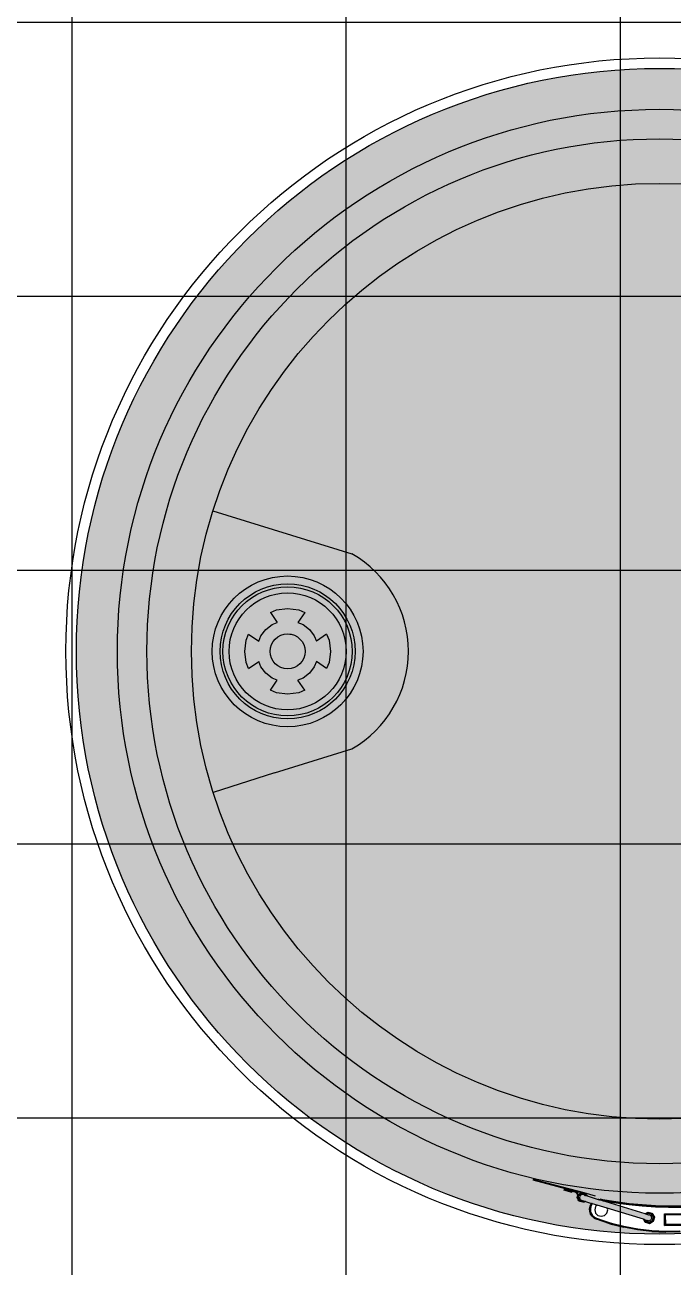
# Model space of a CAD drawing. Header units: millimetres. Extents: x -10849 to 51582, y -14593 to 28921.
# Drawn here: x 3056 to 3356, y 17764 to 18340 of the extents above; entities that cross this region are included whole.
import ezdxf

# ---------------------------------------------------------------- set-up
doc = ezdxf.new("R2010")
doc.units = ezdxf.units.MM
doc.layers.add('A-Door', color=150, linetype='Continuous')
doc.layers.add('Edges', color=7, linetype='Continuous')

# ---------------------------------------------------------------- blocks, each defined once
blk = doc.blocks.new('plasticwaterdrumplan')
at = {"layer": 'Edges'}
for p, q in [((19.145, 3.546), (22.004, 2.658)), ((20.327, 1.451), (20.452, 1.503)), ((20.327, 1.451), (20.468, 1.244)), ((20.452, 1.503), (20.68, 1.533)), ((20.68, 1.533), (20.909, 1.503)), ((21.034, 1.451), (20.892, 1.244)), ((20.909, 1.503), (21.034, 1.451)), ((20.13, 0.968), (20.231, 1.099)), ((20.231, 1.099), (20.363, 1.2)), ((20.363, 1.2), (20.468, 1.244)), ((20.892, 1.244), (20.998, 1.2)), ((20.998, 1.2), (21.129, 1.099)), ((21.129, 1.099), (21.23, 0.968)), ((19.798, 0.65), (19.828, 0.879)), ((19.828, 0.879), (19.879, 1.004)), ((19.879, 1.004), (20.087, 0.862)), ((20.087, 0.862), (20.13, 0.968)), ((20.68, 1.01), (20.773, 0.998)), ((21.23, 0.968), (21.274, 0.862)), ((21.481, 1.004), (21.274, 0.862)), ((21.481, 1.004), (21.533, 0.879)), ((21.533, 0.879), (21.563, 0.65)), ((19.828, 0.422), (19.798, 0.65)), ((21.563, 0.65), (21.533, 0.422)), ((19.879, 0.297), (19.828, 0.422)), ((19.879, 0.297), (20.087, 0.439)), ((20.13, 0.333), (20.087, 0.439)), ((20.231, 0.201), (20.13, 0.333)), ((21.23, 0.333), (21.129, 0.201)), ((21.274, 0.439), (21.23, 0.333)), ((21.481, 0.297), (21.274, 0.439)), ((21.533, 0.422), (21.481, 0.297)), ((20.363, 0.101), (20.231, 0.201)), ((20.327, -0.15), (20.468, 0.057)), ((20.468, 0.057), (20.363, 0.101)), ((20.998, 0.101), (20.892, 0.057)), ((21.034, -0.15), (20.892, 0.057)), ((21.129, 0.201), (20.998, 0.101)), ((20.452, -0.202), (20.327, -0.15)), ((20.68, -0.232), (20.452, -0.202)), ((20.909, -0.202), (20.68, -0.232)), ((21.034, -0.15), (20.909, -0.202)), ((20.411, -1.849), (22.004, -1.354)), ((20.411, -1.849), (19.15, -2.256)), ((25.724, -10.226), (26.594, -10.46)), ((25.728, -10.213), (26.776, -10.493)), ((26.359, -10.433), (26.532, -10.48)), ((26.364, -10.414), (26.537, -10.46)), ((26.537, -10.46), (26.532, -10.48)), ((26.537, -10.46), (26.59, -10.474)), ((26.599, -10.478), (26.59, -10.474)), ((26.594, -10.46), (26.602, -10.462)), ((26.607, -10.483), (26.599, -10.478)), ((26.616, -10.47), (26.602, -10.462)), ((26.602, -10.462), (26.745, -10.5)), ((26.607, -10.483), (26.614, -10.489)), ((26.623, -10.475), (26.616, -10.47)), ((26.629, -10.48), (26.623, -10.475)), ((26.635, -10.486), (26.629, -10.48)), ((26.621, -10.495), (26.614, -10.489)), ((26.628, -10.503), (26.621, -10.495)), ((26.633, -10.51), (26.628, -10.503)), ((26.638, -10.518), (26.633, -10.51)), ((26.64, -10.492), (26.635, -10.486)), ((26.642, -10.527), (26.638, -10.518)), ((26.645, -10.498), (26.64, -10.492)), ((26.641, -10.59), (26.644, -10.566)), ((26.646, -10.615), (26.641, -10.59)), ((26.645, -10.536), (26.642, -10.527)), ((26.644, -10.566), (26.654, -10.544)), ((26.649, -10.506), (26.645, -10.498)), ((26.646, -10.539), (26.645, -10.536)), ((26.65, -10.545), (26.646, -10.539)), ((26.658, -10.638), (26.646, -10.615)), ((26.653, -10.513), (26.649, -10.506)), ((26.65, -10.545), (26.649, -10.55)), ((26.658, -10.529), (26.65, -10.545)), ((26.656, -10.521), (26.653, -10.513)), ((26.654, -10.544), (26.67, -10.525)), ((26.658, -10.529), (26.656, -10.521)), ((26.676, -10.658), (26.658, -10.638)), ((26.662, -10.571), (26.66, -10.586)), ((26.66, -10.586), (26.663, -10.604)), ((26.668, -10.557), (26.662, -10.571)), ((26.663, -10.604), (26.673, -10.622)), ((26.679, -10.543), (26.668, -10.557)), ((26.67, -10.525), (26.692, -10.511)), ((26.673, -10.622), (26.688, -10.639)), ((26.699, -10.674), (26.676, -10.658)), ((26.696, -10.532), (26.679, -10.543)), ((26.696, -10.564), (26.688, -10.594)), ((26.688, -10.594), (26.696, -10.625)), ((26.688, -10.639), (26.708, -10.653)), ((26.692, -10.511), (26.717, -10.502)), ((26.718, -10.525), (26.696, -10.532)), ((26.718, -10.541), (26.696, -10.564)), ((26.696, -10.625), (26.718, -10.648)), ((26.725, -10.684), (26.699, -10.674)), ((26.708, -10.653), (26.731, -10.662)), ((26.717, -10.502), (26.745, -10.5)), ((26.742, -10.523), (26.718, -10.525)), ((26.749, -10.533), (26.718, -10.541)), ((26.718, -10.648), (26.772, -10.664)), ((26.753, -10.689), (26.725, -10.684)), ((26.731, -10.662), (26.756, -10.665)), ((26.767, -10.527), (26.742, -10.523)), ((26.745, -10.5), (26.773, -10.504)), ((26.745, -10.5), (26.772, -10.507)), ((26.78, -10.541), (26.749, -10.533)), ((26.781, -10.686), (26.753, -10.689)), ((26.756, -10.665), (26.772, -10.664)), ((26.791, -10.536), (26.767, -10.527)), ((26.8, -10.515), (26.772, -10.507)), ((26.772, -10.664), (26.81, -10.676)), ((26.773, -10.504), (26.8, -10.515)), ((26.776, -10.493), (27.012, -10.557)), ((26.776, -10.493), (26.8, -10.515)), ((26.78, -10.541), (26.805, -10.549)), ((26.806, -10.678), (26.781, -10.686)), ((26.811, -10.55), (26.791, -10.536)), ((26.8, -10.515), (26.823, -10.531)), ((26.811, -10.55), (26.805, -10.549)), ((26.81, -10.676), (26.806, -10.678)), ((26.81, -10.676), (26.933, -10.714)), ((26.812, -10.551), (26.811, -10.55)), ((26.812, -10.551), (26.846, -10.561)), ((26.823, -10.531), (26.841, -10.551)), ((26.841, -10.551), (26.846, -10.561)), ((26.846, -10.561), (27.073, -10.631)), ((26.926, -10.723), (26.902, -10.773)), ((26.904, -10.774), (26.928, -10.725)), ((26.907, -10.775), (26.931, -10.726)), ((26.911, -10.776), (26.934, -10.729)), ((26.916, -10.778), (26.938, -10.731)), ((26.943, -10.734), (26.921, -10.779)), ((26.933, -10.714), (26.926, -10.723)), ((26.928, -10.725), (26.926, -10.723)), ((26.928, -10.725), (26.936, -10.715)), ((26.931, -10.726), (26.928, -10.725)), ((26.931, -10.726), (26.94, -10.716)), ((26.934, -10.729), (26.931, -10.726)), ((26.936, -10.715), (26.933, -10.714)), ((26.934, -10.729), (26.944, -10.717)), ((26.94, -10.716), (26.936, -10.715)), ((26.938, -10.731), (26.949, -10.719)), ((26.944, -10.717), (26.94, -10.716)), ((26.955, -10.72), (26.943, -10.734)), ((26.949, -10.719), (26.944, -10.717)), ((26.955, -10.72), (26.949, -10.719)), ((27.048, -10.749), (26.955, -10.72)), ((27.073, -10.631), (27.115, -10.627)), ((27.078, -10.633), (27.073, -10.631)), ((27.078, -10.633), (27.114, -10.63)), ((27.087, -10.635), (27.078, -10.633)), ((27.087, -10.635), (27.114, -10.633)), ((27.098, -10.639), (27.087, -10.635)), ((27.098, -10.639), (27.114, -10.638)), ((27.11, -10.643), (27.098, -10.639)), ((27.11, -10.643), (27.114, -10.642)), ((27.114, -10.63), (27.115, -10.627)), ((27.114, -10.633), (27.114, -10.63)), ((27.114, -10.63), (27.168, -10.64)), ((27.114, -10.633), (27.168, -10.643)), ((27.114, -10.638), (27.114, -10.633)), ((27.114, -10.638), (27.167, -10.648)), ((27.114, -10.642), (27.166, -10.652)), ((27.148, -10.654), (27.114, -10.642)), ((27.169, -10.638), (27.115, -10.627)), ((27.165, -10.658), (27.148, -10.654)), ((28.039, -10.928), (27.148, -10.654)), ((27.165, -10.658), (27.434, -10.702)), ((27.435, -10.697), (27.166, -10.652)), ((27.436, -10.692), (27.167, -10.648)), ((27.437, -10.684), (27.168, -10.64)), ((27.436, -10.688), (27.168, -10.643)), ((27.437, -10.682), (27.169, -10.638)), ((27.434, -10.702), (27.704, -10.737)), ((27.705, -10.732), (27.435, -10.697)), ((27.706, -10.723), (27.436, -10.688)), ((27.705, -10.727), (27.436, -10.692)), ((27.437, -10.682), (27.706, -10.717)), ((27.706, -10.72), (27.437, -10.684)), ((27.704, -10.737), (27.975, -10.764)), ((27.976, -10.754), (27.705, -10.727)), ((27.976, -10.759), (27.705, -10.732)), ((27.706, -10.717), (27.977, -10.744)), ((27.977, -10.746), (27.706, -10.72)), ((27.976, -10.75), (27.706, -10.723)), ((26.902, -10.773), (26.891, -10.827)), ((26.891, -10.827), (26.896, -10.882)), ((26.894, -10.827), (26.891, -10.827)), ((26.894, -10.827), (26.904, -10.774)), ((26.898, -10.882), (26.894, -10.827)), ((26.897, -10.828), (26.894, -10.827)), ((26.896, -10.882), (26.914, -10.935)), ((26.898, -10.882), (26.896, -10.882)), ((26.897, -10.828), (26.907, -10.775)), ((26.901, -10.881), (26.897, -10.828)), ((26.902, -10.828), (26.897, -10.828)), ((26.901, -10.881), (26.898, -10.882)), ((26.916, -10.933), (26.898, -10.882)), ((26.906, -10.88), (26.901, -10.881)), ((26.919, -10.932), (26.901, -10.881)), ((26.902, -10.773), (26.904, -10.774)), ((26.902, -10.828), (26.911, -10.776)), ((26.906, -10.88), (26.902, -10.828)), ((26.904, -10.774), (26.907, -10.775)), ((26.906, -10.828), (26.916, -10.778)), ((26.91, -10.879), (26.906, -10.828)), ((26.923, -10.93), (26.906, -10.88)), ((26.907, -10.775), (26.911, -10.776)), ((26.927, -10.928), (26.91, -10.879)), ((26.921, -10.779), (26.912, -10.828)), ((26.912, -10.828), (26.916, -10.878)), ((26.916, -10.933), (26.914, -10.935)), ((26.914, -10.935), (26.945, -10.98)), ((26.916, -10.878), (26.932, -10.925)), ((26.919, -10.932), (26.916, -10.933)), ((26.947, -10.979), (26.916, -10.933)), ((26.923, -10.93), (26.919, -10.932)), ((26.95, -10.976), (26.919, -10.932)), ((26.953, -10.974), (26.923, -10.93)), ((26.956, -10.97), (26.927, -10.928)), ((26.932, -10.925), (26.96, -10.967)), ((26.945, -10.98), (26.947, -10.979)), ((26.945, -10.98), (26.987, -11.016)), ((26.947, -10.979), (26.95, -10.976)), ((26.989, -11.014), (26.947, -10.979)), ((26.95, -10.976), (26.953, -10.974)), ((26.99, -11.011), (26.95, -10.976)), ((26.993, -11.008), (26.953, -10.974)), ((26.995, -11.004), (26.956, -10.97)), ((26.96, -10.967), (26.998, -10.999)), ((27.018, -10.779), (27, -10.846)), ((27, -10.846), (27.018, -10.913)), ((27.048, -10.749), (27.018, -10.779)), ((27.018, -10.913), (27.067, -10.962)), ((27.259, -10.814), (27.048, -10.749)), ((27.067, -10.962), (27.134, -10.98)), ((27.134, -10.98), (27.201, -10.962)), ((27.201, -10.962), (27.25, -10.913)), ((27.25, -10.913), (27.268, -10.846)), ((27.268, -10.846), (27.259, -10.814)), ((28.001, -11.042), (27.259, -10.814)), ((27.975, -10.764), (28.247, -10.782)), ((28.248, -10.767), (27.976, -10.75)), ((28.248, -10.772), (27.976, -10.754)), ((28.247, -10.776), (27.976, -10.759)), ((28.248, -10.762), (27.977, -10.744)), ((28.248, -10.764), (27.977, -10.746)), ((28.039, -10.928), (28.095, -10.896)), ((28.045, -10.93), (28.039, -10.928)), ((28.096, -10.901), (28.045, -10.93)), ((28.052, -10.932), (28.045, -10.93)), ((28.096, -10.907), (28.052, -10.932)), ((28.057, -10.934), (28.052, -10.932)), ((28.097, -10.911), (28.057, -10.934)), ((28.061, -10.935), (28.057, -10.934)), ((28.097, -10.914), (28.061, -10.935)), ((28.065, -10.936), (28.061, -10.935)), ((28.065, -10.936), (28.098, -10.917)), ((28.065, -10.936), (28.106, -10.949)), ((28.095, -10.896), (28.182, -10.919)), ((28.179, -10.924), (28.096, -10.901)), ((28.096, -10.907), (28.096, -10.901)), ((28.176, -10.928), (28.096, -10.907)), ((28.097, -10.911), (28.096, -10.907)), ((28.173, -10.931), (28.097, -10.911)), ((28.097, -10.914), (28.097, -10.911)), ((28.171, -10.934), (28.097, -10.914)), ((28.098, -10.917), (28.097, -10.914)), ((28.098, -10.917), (28.169, -10.936)), ((28.106, -10.949), (28.107, -10.949)), ((28.107, -10.949), (28.11, -10.95)), ((28.11, -10.95), (28.112, -10.951)), ((28.112, -10.951), (28.115, -10.952)), ((28.145, -10.962), (28.115, -10.952)), ((28.166, -10.986), (28.145, -10.962)), ((28.172, -11.018), (28.166, -10.986)), ((28.171, -10.934), (28.169, -10.936)), ((28.169, -10.936), (28.206, -11)), ((28.173, -10.931), (28.171, -10.934)), ((28.209, -11), (28.171, -10.934)), ((28.176, -10.928), (28.173, -10.931)), ((28.212, -11), (28.173, -10.931)), ((28.179, -10.924), (28.176, -10.928)), ((28.217, -10.999), (28.176, -10.928)), ((28.222, -10.998), (28.179, -10.924)), ((28.182, -10.919), (28.228, -10.998)), ((28.519, -10.785), (28.247, -10.776)), ((28.247, -10.782), (28.519, -10.791)), ((28.248, -10.762), (28.52, -10.77)), ((28.52, -10.773), (28.248, -10.764)), ((28.52, -10.776), (28.248, -10.767)), ((28.519, -10.781), (28.248, -10.772)), ((28.433, -10.932), (29.046, -10.923)), ((28.436, -11.169), (28.433, -10.932)), ((28.433, -10.932), (28.438, -10.937)), ((29.041, -10.928), (28.438, -10.937)), ((28.438, -10.937), (28.441, -11.163)), ((28.438, -10.937), (28.443, -10.941)), ((29.036, -10.933), (28.443, -10.941)), ((28.443, -10.941), (28.446, -11.158)), ((28.443, -10.941), (28.447, -10.946)), ((29.032, -10.937), (28.447, -10.946)), ((28.447, -10.946), (28.45, -10.949)), ((28.447, -10.946), (28.45, -11.154)), ((29.029, -10.941), (28.45, -10.949)), ((28.45, -10.949), (28.453, -11.151)), ((28.45, -10.949), (28.453, -10.951)), ((28.453, -10.951), (29.026, -10.943)), ((28.456, -11.148), (28.453, -10.951)), ((28.792, -10.781), (28.519, -10.781)), ((28.792, -10.785), (28.519, -10.785)), ((28.519, -10.791), (28.792, -10.791)), ((28.52, -10.77), (28.791, -10.77)), ((28.791, -10.773), (28.52, -10.773)), ((28.792, -10.776), (28.52, -10.776)), ((26.989, -11.014), (26.987, -11.016)), ((26.987, -11.016), (27.037, -11.04)), ((26.99, -11.011), (26.989, -11.014)), ((27.038, -11.038), (26.989, -11.014)), ((26.993, -11.008), (26.99, -11.011)), ((27.039, -11.035), (26.99, -11.011)), ((27.041, -11.031), (26.993, -11.008)), ((27.043, -11.026), (26.995, -11.004)), ((26.998, -10.999), (27.045, -11.022)), ((27.038, -11.038), (27.037, -11.04)), ((27.314, -11.133), (27.037, -11.04)), ((27.314, -11.13), (27.038, -11.038)), ((27.315, -11.127), (27.039, -11.035)), ((27.316, -11.123), (27.041, -11.031)), ((27.318, -11.119), (27.043, -11.026)), ((27.045, -11.022), (27.319, -11.114)), ((27.597, -11.204), (27.314, -11.13)), ((27.314, -11.133), (27.596, -11.206)), ((27.597, -11.2), (27.315, -11.127)), ((27.598, -11.196), (27.316, -11.123)), ((27.599, -11.192), (27.318, -11.119)), ((27.319, -11.114), (27.6, -11.187)), ((27.883, -11.259), (27.596, -11.206)), ((27.884, -11.254), (27.597, -11.2)), ((27.883, -11.257), (27.597, -11.204)), ((27.884, -11.25), (27.598, -11.196)), ((27.885, -11.245), (27.599, -11.192)), ((27.6, -11.187), (27.886, -11.24)), ((28.173, -11.283), (27.884, -11.25)), ((28.174, -11.279), (27.885, -11.245)), ((27.886, -11.24), (28.174, -11.273)), ((28.038, -11.107), (28.001, -11.042)), ((28.008, -11.044), (28.001, -11.042)), ((28.008, -11.044), (28.042, -11.103)), ((28.015, -11.047), (28.008, -11.044)), ((28.015, -11.047), (28.045, -11.098)), ((28.021, -11.048), (28.015, -11.047)), ((28.021, -11.048), (28.048, -11.095)), ((28.025, -11.05), (28.021, -11.048)), ((28.025, -11.05), (28.05, -11.092)), ((28.028, -11.051), (28.025, -11.05)), ((28.028, -11.051), (28.052, -11.09)), ((28.029, -11.051), (28.028, -11.051)), ((28.052, -11.09), (28.029, -11.051)), ((28.029, -11.051), (28.068, -11.063)), ((28.126, -11.13), (28.038, -11.107)), ((28.045, -11.098), (28.042, -11.103)), ((28.042, -11.103), (28.125, -11.125)), ((28.048, -11.095), (28.045, -11.098)), ((28.045, -11.098), (28.124, -11.12)), ((28.05, -11.092), (28.048, -11.095)), ((28.048, -11.095), (28.124, -11.115)), ((28.052, -11.09), (28.05, -11.092)), ((28.05, -11.092), (28.123, -11.112)), ((28.123, -11.109), (28.052, -11.09)), ((28.078, -11.066), (28.068, -11.063)), ((28.078, -11.066), (28.086, -11.068)), ((28.086, -11.068), (28.088, -11.069)), ((28.088, -11.069), (28.093, -11.071)), ((28.093, -11.071), (28.096, -11.071)), ((28.096, -11.071), (28.099, -11.072)), ((28.099, -11.072), (28.101, -11.073)), ((28.106, -11.074), (28.101, -11.073)), ((28.106, -11.074), (28.137, -11.069)), ((28.187, -11.072), (28.123, -11.109)), ((28.123, -11.112), (28.189, -11.074)), ((28.123, -11.112), (28.123, -11.109)), ((28.124, -11.115), (28.123, -11.112)), ((28.124, -11.115), (28.192, -11.076)), ((28.124, -11.12), (28.196, -11.079)), ((28.124, -11.12), (28.124, -11.115)), ((28.125, -11.125), (28.124, -11.12)), ((28.125, -11.125), (28.2, -11.082)), ((28.204, -11.085), (28.126, -11.13)), ((28.137, -11.069), (28.161, -11.048)), ((28.161, -11.048), (28.172, -11.018)), ((28.206, -11), (28.187, -11.072)), ((28.189, -11.074), (28.187, -11.072)), ((28.189, -11.074), (28.209, -11)), ((28.192, -11.076), (28.189, -11.074)), ((28.192, -11.076), (28.212, -11)), ((28.196, -11.079), (28.192, -11.076)), ((28.196, -11.079), (28.217, -10.999)), ((28.2, -11.082), (28.196, -11.079)), ((28.2, -11.082), (28.222, -10.998)), ((28.228, -10.998), (28.204, -11.085)), ((28.206, -11), (28.209, -11)), ((28.209, -11), (28.212, -11)), ((28.212, -11), (28.217, -10.999)), ((28.217, -10.999), (28.222, -10.998)), ((28.436, -11.169), (29.049, -11.16)), ((28.441, -11.163), (28.436, -11.169)), ((29.044, -11.155), (28.441, -11.163)), ((28.446, -11.158), (28.441, -11.163)), ((29.039, -11.15), (28.446, -11.158)), ((28.45, -11.154), (28.446, -11.158)), ((29.035, -11.146), (28.45, -11.154)), ((28.453, -11.151), (28.45, -11.154)), ((29.031, -11.143), (28.453, -11.151)), ((28.456, -11.148), (28.453, -11.151)), ((29.029, -11.14), (28.456, -11.148)), ((28.173, -11.291), (27.883, -11.257)), ((28.172, -11.294), (27.883, -11.259)), ((28.173, -11.288), (27.884, -11.254)), ((28.172, -11.294), (28.464, -11.307)), ((28.464, -11.297), (28.173, -11.283)), ((28.464, -11.301), (28.173, -11.288)), ((28.464, -11.304), (28.173, -11.291)), ((28.174, -11.273), (28.464, -11.287)), ((28.464, -11.292), (28.174, -11.279)), ((28.464, -11.287), (28.754, -11.28)), ((28.754, -11.286), (28.464, -11.292)), ((28.755, -11.29), (28.464, -11.297)), ((28.755, -11.295), (28.464, -11.301)), ((28.755, -11.298), (28.464, -11.304)), ((28.755, -11.3), (28.464, -11.307))]:
    blk.add_line(p, q, dxfattribs=at)
for centre, radius in [((28.334, 0.652), 12.215), ((28.334, 0.652), 11.999), ((28.334, 0.652), 11.157), ((28.334, 0.652), 10.549), ((28.334, 0.652), 9.633), ((20.68, 0.65), 1.552), ((20.68, 0.65), 1.39), ((20.68, 0.65), 1.329), ((20.68, 0.65), 1.204), ((20.68, 0.65), 0.36)]:
    blk.add_circle(centre, radius, dxfattribs=at)
blk.add_arc((20.855, 0.652), 2.312, 299.8169, 60.1831, dxfattribs=at)

msp = doc.modelspace()

# ---------------------------------------------------------------- hatches: boundary and pattern name
at = {"true_color": 0x939598}
h = msp.add_hatch(dxfattribs=at)
h.set_pattern_fill('ANSI37', color=252, scale=40, angle=-45)
h.set_pattern_definition([(0, (-13432.23, 14785.16), (3e-14, 127), []), (90, (-13432.23, 14785.16), (-127, 4e-14), [])])
h.paths.add_polyline_path([(3656.64, 17584.3), (3656.64, 18584.3), (2456.64, 18584.3), (2456.64, 17584.3)])
h = msp.add_hatch(color=5)
h.dxf.hatch_style = 1
h.paths.add_polyline_path([(3620.16, 18049.57, 1), (3079.8, 18049.57, 1)])
h.paths.add_polyline_path([(3098.76, 18049.57, -1), (3601.21, 18049.57, -1)], flags=16)
h.paths.add_polyline_path([(3112.45, 18049.57, -1), (3587.52, 18049.57, -1)], flags=0)
h.paths.add_polyline_path([(3133.08, 18049.57, -1), (3566.89, 18049.57, -1)], flags=0)
h.paths.add_polyline_path([(3487.36, 18049.54, -1), (3557.26, 18049.54, -1)], flags=0)
h.paths.add_polyline_path([(3491, 18049.54, -1), (3553.62, 18049.54, -1)], flags=0)
h.paths.add_polyline_path([(3492.39, 18049.54, -1), (3552.23, 18049.54, -1)], flags=0)
h.paths.add_polyline_path([(3495.19, 18049.54, -1), (3549.43, 18049.54, -1)], flags=0)
h.paths.add_polyline_path([(3540.34, 18041.57), (3535.68, 18044.76), (3534.69, 18042.39), (3532.42, 18039.43), (3529.46, 18037.15), (3527.08, 18036.17), (3530.27, 18031.51), (3527.46, 18030.34), (3522.31, 18029.66), (3517.17, 18030.34), (3514.35, 18031.51), (3517.54, 18036.17), (3515.16, 18037.15), (3512.2, 18039.43), (3509.93, 18042.39), (3508.95, 18044.76), (3504.28, 18041.57), (3503.12, 18044.39), (3502.44, 18049.54), (3503.12, 18054.68), (3504.28, 18057.5), (3508.95, 18054.31), (3509.93, 18056.68), (3512.2, 18059.65), (3515.16, 18061.92), (3517.54, 18062.9), (3514.35, 18067.57), (3517.17, 18068.73), (3522.31, 18069.41), (3527.46, 18068.73), (3530.27, 18067.57), (3527.08, 18062.9), (3529.46, 18061.92), (3532.42, 18059.65), (3534.69, 18056.68), (3535.68, 18054.31), (3540.34, 18057.5), (3541.51, 18054.68), (3542.19, 18049.54), (3541.51, 18044.39)], flags=0)
h.paths.add_polyline_path([(3514.22, 18049.54, -1), (3530.41, 18049.54, -1)], flags=0)
h.paths.add_polyline_path([(3305.53, 17799.97), (3309.42, 17798.92), (3309.54, 17799.36), (3305.64, 17800.4)], flags=16)
h.paths.add_polyline_path([(3316.49, 17797.08), (3316.61, 17797.04), (3316.36, 17797.32)], flags=16)
h.paths.add_polyline_path([(3425.81, 17804.12), (3425.72, 17804.14), (3424.59, 17803.48), (3423.05, 17802.61), (3421.49, 17801.75), (3419.92, 17800.92), (3418.31, 17800.09), (3417.1, 17799.49), (3416.28, 17799.09), (3405.78, 17794.27), (3394.94, 17789.81), (3383.84, 17785.72), (3372.51, 17782.03), (3372.49, 17782.09), (3366.02, 17781.04), (3359.48, 17780.45), (3352.91, 17780.29), (3346.35, 17780.6), (3339.83, 17781.37), (3333.37, 17782.56), (3327.02, 17784.21), (3320.79, 17786.3), (3319.67, 17786.84), (3318.72, 17787.65), (3318.02, 17788.68), (3317.61, 17789.85), (3317.51, 17791.09), (3317.74, 17792.32), (3318.39, 17793.67), (3315.71, 17794.49), (3314.72, 17794.17), (3313.44, 17794.36), (3312.39, 17795.09), (3311.85, 17796.14), (3311.97, 17797.25), (3311.98, 17797.26), (3312.04, 17797.4), (3311.99, 17797.55), (3311.98, 17797.58), (3311.96, 17797.65), (3311.89, 17797.85), (3311.8, 17798.05), (3311.7, 17798.23), (3311.57, 17798.41), (3311.43, 17798.57), (3311.27, 17798.71), (3311.1, 17798.84), (3310.92, 17798.95), (3310.72, 17799.04), (3309.54, 17799.36), (3291.23, 17804.62), (3310.81, 17799.37), (3314.92, 17798.61), (3315.44, 17798.13), (3314.83, 17798.3), (3314.22, 17798.46), (3313.59, 17798.41), (3313.02, 17798.22), (3312.53, 17797.9), (3312.16, 17797.47), (3311.94, 17796.97), (3311.88, 17796.43), (3311.99, 17795.88), (3312.25, 17795.36), (3312.65, 17794.9), (3313.17, 17794.55), (3313.77, 17794.31), (3314.4, 17794.22), (3315.02, 17794.27), (3315.6, 17794.46), (3315.67, 17794.51), (3314.82, 17794.77), (3314.17, 17794.72), (3313.11, 17795.13), (3312.42, 17795.91), (3312.23, 17796.9), (3312.89, 17797.66), (3313.87, 17797.98), (3315, 17797.81), (3315.72, 17797.32), (3315, 17797.54), (3314.31, 17797.73), (3313.61, 17797.54), (3313.11, 17797.03), (3312.92, 17796.34), (3313.11, 17795.64), (3313.61, 17795.14), (3314.82, 17794.77), (3315.67, 17794.51), (3318.46, 17793.65), (3318.52, 17793.63), (3318.6, 17793.6), (3318.7, 17793.57), (3318.81, 17793.54), (3318.93, 17793.5), (3321.05, 17792.85), (3325.79, 17791.39), (3342.49, 17786.26), (3342.94, 17786.12), (3344.01, 17785.79), (3344.23, 17785.72), (3344.67, 17785.59), (3344.87, 17785.53), (3345.56, 17785.66), (3346.11, 17786.13), (3346.34, 17786.81), (3346.21, 17787.51), (3345.74, 17788.06), (3345.09, 17788.29), (3343.94, 17788.64), (3343.86, 17788.66), (3343.76, 17788.69), (3343.64, 17788.73), (3323.28, 17794.99), (3322.52, 17795.26), (3322.44, 17795.25), (3321.91, 17795.41), (3321.72, 17795.47), (3321.6, 17795.51), (3322.54, 17795.6), (3323.76, 17795.37), (3329.8, 17794.37), (3335.86, 17793.57), (3341.95, 17792.97), (3348.06, 17792.57), (3354.17, 17792.37), (3360.29, 17792.37), (3366.41, 17792.57), (3372.52, 17792.96), (3383.1, 17795.6), (3393.86, 17798.47), (3404.56, 17801.54), (3415.2, 17804.78), (3416.33, 17805.13), (3417.84, 17805.58), (3419.37, 17806.01), (3420.9, 17806.41), (3422.44, 17806.79), (3423.59, 17807.06), (3424.46, 17806.83), (3425.5, 17806.2), (3425.63, 17805.88), (3425.96, 17805.43)], flags=16)
h.paths.add_polyline_path([(3425.84, 17804.57), (3425.86, 17804.58), (3425.85, 17804.62)], flags=16)
h.paths.add_polyline_path([(3360.3, 17792.04), (3366.42, 17792.24), (3371.91, 17792.59), (3372.33, 17792.7), (3366.42, 17792.35), (3360.3, 17792.15)], flags=0)
h.paths.add_polyline_path([(3372.31, 17792.83), (3366.41, 17792.44), (3366.43, 17792.12), (3372.37, 17792.51), (3372.35, 17792.59), (3372.35, 17792.62)], flags=0)
h.paths.add_polyline_path([(3360.3, 17791.92), (3354.17, 17791.92), (3348.04, 17792.12), (3341.92, 17792.52), (3335.81, 17793.12), (3329.73, 17793.92), (3323.68, 17794.92), (3323.28, 17794.99), (3322.26, 17795.35), (3322.16, 17795.34), (3322.28, 17795.3), (3323.7, 17795.03), (3329.75, 17794.04), (3335.82, 17793.24), (3341.93, 17792.64), (3348.04, 17792.24), (3354.17, 17792.04), (3360.3, 17792.04)], flags=16)
h.paths.add_polyline_path([(3426.01, 17805.02), (3425.67, 17804.96), (3425.59, 17804.16), (3425.62, 17804.16), (3425.69, 17804.14), (3424.96, 17803.7), (3423.82, 17803.04), (3422.28, 17802.18), (3420.71, 17801.33), (3419.12, 17800.5), (3417.91, 17799.89), (3417.86, 17799.94), (3417.05, 17799.54), (3416.23, 17799.14), (3405.73, 17794.32), (3394.91, 17789.86), (3383.81, 17785.78), (3372.34, 17782.04), (3372.34, 17782.13), (3366.01, 17781.1), (3359.48, 17780.5), (3352.92, 17780.35), (3346.36, 17780.66), (3339.84, 17781.41), (3333.39, 17782.62), (3327.03, 17784.27), (3320.81, 17786.35), (3319.7, 17786.89), (3318.77, 17787.69), (3318.07, 17788.7), (3317.67, 17789.86), (3317.57, 17791.09), (3317.8, 17792.3), (3318.33, 17793.41), (3318.28, 17793.44), (3318.46, 17793.65), (3318.93, 17793.5), (3318.66, 17793.19), (3318.18, 17792.17), (3317.97, 17791.07), (3318.05, 17789.95), (3318.43, 17788.88), (3319.06, 17787.95), (3319.92, 17787.22), (3320.96, 17786.72), (3327.15, 17784.65), (3333.47, 17783.01), (3339.9, 17781.8), (3346.39, 17781.05), (3352.92, 17780.74), (3359.45, 17780.89), (3365.96, 17781.49), (3372.35, 17782.53), (3372.81, 17782.6), (3383.62, 17786.12), (3394.67, 17790.19), (3405.45, 17794.63), (3415.92, 17799.43), (3417.52, 17800.22), (3419.11, 17801.03), (3419.89, 17801.44), (3421.45, 17802.27), (3422.22, 17802.69), (3423.75, 17803.55), (3424.99, 17804.27), (3425.06, 17804.49), (3425.1, 17804.85), (3425.05, 17805.19), (3424.92, 17805.52), (3424.71, 17805.81), (3424.41, 17806.07), (3424.05, 17806.29), (3423.62, 17806.47), (3423.34, 17806.54), (3422.13, 17806.26), (3421.38, 17806.07), (3419.87, 17805.68), (3419.11, 17805.47), (3417.61, 17805.05), (3416.87, 17804.83), (3404.72, 17801.12), (3393.99, 17798.05), (3383.2, 17795.17), (3372.55, 17792.52), (3372.37, 17792.48), (3372.3, 17792.9), (3366.41, 17792.51), (3360.29, 17792.31), (3360.3, 17792.15), (3354.17, 17792.15), (3348.05, 17792.35), (3341.93, 17792.75), (3335.84, 17793.35), (3329.76, 17794.15), (3323.72, 17795.14), (3322.17, 17795.43), (3321.91, 17795.41), (3321.72, 17795.47), (3322.53, 17795.53), (3323.75, 17795.31), (3329.79, 17794.31), (3335.86, 17793.51), (3341.95, 17792.91), (3348.06, 17792.51), (3354.17, 17792.31), (3360.29, 17792.31), (3366.41, 17792.51), (3372.52, 17792.91), (3383.11, 17795.54), (3393.88, 17798.42), (3404.58, 17801.48), (3415.22, 17804.73), (3416.35, 17805.08), (3417.86, 17805.52), (3419.39, 17805.95), (3420.91, 17806.35), (3422.45, 17806.73), (3423.56, 17806.99), (3423.59, 17807.06), (3424.15, 17806.89), (3424.17, 17806.9), (3424.93, 17806.59), (3425.62, 17805.98)], flags=16)
h.paths.add_polyline_path([(3425.67, 17805.78), (3425.69, 17805.78), (3425.62, 17805.84)], flags=16)
h.paths.add_polyline_path([(3416.1, 17799.26), (3405.61, 17794.45), (3394.81, 17790), (3383.73, 17785.92), (3372.43, 17782.24), (3372.47, 17782.15), (3383.77, 17785.84), (3394.86, 17789.92), (3405.68, 17794.38), (3416.18, 17799.19), (3416.99, 17799.59), (3417.79, 17799.99), (3418.6, 17800.39), (3419.4, 17800.8), (3420.19, 17801.22), (3420.98, 17801.63), (3421.76, 17802.06), (3422.53, 17802.48), (3423.3, 17802.91), (3424.07, 17803.34), (3424.83, 17803.78), (3425.07, 17803.93), (3425.12, 17804.07), (3423.6, 17803.19), (3422.06, 17802.33), (3420.5, 17801.49), (3418.92, 17800.66), (3417.31, 17799.85)], flags=0)
h.paths.add_polyline_path([(3372.86, 17782.5), (3372.36, 17782.41), (3372.39, 17782.34)], flags=0)
h.paths.add_polyline_path([(3425.72, 17805.37), (3425.55, 17805.33), (3425.43, 17804.25), (3424.36, 17803.62), (3422.83, 17802.76), (3421.28, 17801.91), (3419.71, 17801.07), (3418.12, 17800.26), (3416.91, 17799.66), (3416.81, 17799.74), (3417.62, 17800.14), (3418.42, 17800.54), (3419.21, 17800.95), (3420, 17801.36), (3420.79, 17801.77), (3421.56, 17802.19), (3422.34, 17802.62), (3423.1, 17803.04), (3423.86, 17803.48), (3424.62, 17803.91), (3425.24, 17804.28), (3425.31, 17804.89), (3425.26, 17805.25), (3425.12, 17805.59), (3424.9, 17805.89), (3424.59, 17806.16), (3424.21, 17806.39), (3423.76, 17806.58), (3423.4, 17806.67), (3422.87, 17806.55), (3422.11, 17806.37), (3421.35, 17806.18), (3420.59, 17805.99), (3419.84, 17805.79), (3419.08, 17805.58), (3418.33, 17805.37), (3417.57, 17805.16), (3416.82, 17804.93), (3416.08, 17804.71), (3415.32, 17804.47), (3404.68, 17801.22), (3393.95, 17798.16), (3383.18, 17795.28), (3372.54, 17792.64), (3372.55, 17792.52), (3372.03, 17792.48), (3372.54, 17792.65), (3372.52, 17792.84), (3383.13, 17795.47), (3393.9, 17798.35), (3404.61, 17801.41), (3415.25, 17804.66), (3416.38, 17805.01), (3417.89, 17805.46), (3419.4, 17805.88), (3420.93, 17806.28), (3422.46, 17806.66), (3423.52, 17806.91), (3423.56, 17806.99), (3424.09, 17806.85), (3424.15, 17806.89), (3424.65, 17806.68), (3425.08, 17806.42), (3424.99, 17806.37)], flags=0)
h.paths.add_polyline_path([(3424.96, 17806.13), (3424.36, 17806.49), (3423.89, 17806.68), (3423.46, 17806.8), (3422.86, 17806.66), (3422.09, 17806.47), (3421.33, 17806.29), (3420.57, 17806.09), (3419.81, 17805.89), (3419.05, 17805.69), (3418.29, 17805.47), (3417.54, 17805.26), (3416.79, 17805.04), (3416.04, 17804.81), (3415.95, 17805.02), (3417.09, 17805.36), (3418.61, 17805.8), (3420.13, 17806.21), (3421.67, 17806.6), (3423.24, 17806.98), (3424.01, 17806.78), (3424.09, 17806.85), (3424.59, 17806.64), (3425.01, 17806.39), (3424.84, 17806.3)], flags=16)
h.paths.add_polyline_path([(3420.25, 17801.17), (3421.04, 17801.59), (3421.83, 17802.01), (3422.6, 17802.43), (3423.38, 17802.86), (3424.52, 17803.52), (3424.9, 17803.74), (3423.76, 17803.08), (3422.22, 17802.22), (3420.65, 17801.37)], flags=16)
h.paths.add_polyline_path([(3422.84, 17806.75), (3422.83, 17806.82), (3422.06, 17806.64), (3422.08, 17806.57)], flags=0)
h.paths.add_polyline_path([(3417.51, 17805.34), (3417.49, 17805.41), (3418.24, 17805.63), (3418.27, 17805.56)], flags=0)
h.paths.add_polyline_path([(3366, 17781.17), (3359.47, 17780.57), (3352.92, 17780.42), (3346.36, 17780.73), (3339.85, 17781.49), (3333.4, 17782.69), (3327.06, 17784.34), (3320.84, 17786.42), (3319.74, 17786.95), (3318.82, 17787.74), (3318.14, 17788.74), (3317.74, 17789.88), (3317.65, 17791.09), (3317.87, 17792.28), (3318.39, 17793.37), (3318.63, 17793.64), (3318.47, 17793.31), (3318.75, 17793.64), (3318.06, 17792.21), (3317.85, 17791.07), (3317.94, 17789.92), (3318.32, 17788.83), (3318.97, 17787.88), (3319.85, 17787.12), (3320.92, 17786.61), (3327.11, 17784.54), (3333.45, 17782.89), (3339.88, 17781.69), (3346.38, 17780.93), (3352.92, 17780.63), (3359.46, 17780.77), (3365.98, 17781.37), (3372.36, 17782.41), (3372.35, 17782.45), (3372.43, 17782.48), (3372.48, 17782.22)], flags=0)
h.paths.add_polyline_path([(3366.02, 17788.94), (3366.1, 17783.6), (3352.29, 17783.41), (3352.22, 17788.75)], flags=0)
h.paths.add_polyline_path([(3365.63, 17788.54), (3365.7, 17783.99), (3352.68, 17783.81), (3352.61, 17788.36)], flags=0)
h.paths.add_polyline_path([(3346.58, 17789.03), (3347.6, 17787.26), (3347.07, 17785.29), (3345.31, 17784.27), (3343.34, 17784.8), (3342.49, 17786.26), (3342.66, 17786.2), (3343.13, 17786.06), (3343.63, 17785.19), (3345.24, 17784.76), (3346.68, 17785.59), (3347.11, 17787.19), (3346.28, 17788.64), (3344.67, 17789.07), (3343.94, 17788.64), (3343.34, 17788.82), (3344.61, 17789.55)], flags=0)
h.paths.add_polyline_path([(3346.5, 17788.93), (3347.48, 17787.24), (3346.97, 17785.37), (3345.29, 17784.39), (3343.41, 17784.9), (3342.66, 17786.2), (3343.11, 17786.07), (3343.68, 17785.11), (3345.25, 17784.69), (3346.74, 17785.55), (3347.18, 17787.2), (3346.32, 17788.69), (3344.67, 17789.13), (3343.86, 17788.66), (3343.5, 17788.78), (3344.63, 17789.43)], flags=0)
h.paths.add_polyline_path([(3343.42, 17785.11), (3343.55, 17785.07), (3342.94, 17786.12), (3342.81, 17786.16)], flags=0)
h.paths.add_polyline_path([(3343.71, 17784.93), (3343.59, 17785.13), (3343.48, 17784.99)], flags=0)
h.paths.add_polyline_path([(3346.43, 17788.83), (3347.36, 17787.23), (3346.88, 17785.44), (3345.27, 17784.51), (3345.26, 17784.61), (3346.8, 17785.5), (3347.26, 17787.21), (3346.37, 17788.75), (3344.53, 17789.24), (3344.64, 17789.31)], flags=0)
h.paths.add_polyline_path([(3315.71, 17797.32), (3315.69, 17797.34), (3315.56, 17797.37)], flags=0)
h.paths.add_polyline_path([(3312.56, 17797.37), (3312.18, 17796.51), (3312.28, 17796.32), (3312.38, 17797.25)], flags=16)
h.paths.add_polyline_path([(3315.44, 17798.13), (3314.85, 17798.36), (3314.22, 17798.46), (3311.29, 17799.23), (3312.01, 17798.52), (3312.14, 17798.17), (3312.06, 17798.34), (3311.97, 17798.5), (3311.86, 17798.65), (3311.74, 17798.79), (3311.61, 17798.92), (3311.47, 17799.04), (3311.32, 17799.14), (3310.99, 17799.31), (3314.22, 17798.46), (3315.18, 17798.31)], flags=16)
h.paths.add_polyline_path([(3142.7, 18049.54, -1), (3212.6, 18049.54, -1)], flags=0)
h.paths.add_polyline_path([(3146.35, 18049.54, -1), (3208.96, 18049.54, -1)], flags=0)
h.paths.add_polyline_path([(3147.74, 18049.54, -1), (3207.57, 18049.54, -1)], flags=0)
h.paths.add_polyline_path([(3150.53, 18049.54, -1), (3204.78, 18049.54, -1)], flags=0)
h.paths.add_polyline_path([(3196.85, 18044.39), (3195.68, 18041.57), (3191.02, 18044.76), (3190.04, 18042.39), (3187.76, 18039.43), (3184.8, 18037.15), (3182.43, 18036.17), (3185.62, 18031.51), (3182.8, 18030.34), (3177.65, 18029.66), (3172.51, 18030.34), (3169.69, 18031.51), (3172.88, 18036.17), (3170.51, 18037.15), (3167.54, 18039.43), (3165.27, 18042.39), (3164.29, 18044.76), (3159.63, 18041.57), (3158.46, 18044.39), (3157.78, 18049.54), (3158.46, 18054.68), (3159.63, 18057.5), (3164.29, 18054.31), (3165.27, 18056.68), (3167.54, 18059.65), (3170.51, 18061.92), (3172.88, 18062.9), (3169.69, 18067.57), (3172.51, 18068.73), (3177.65, 18069.41), (3182.8, 18068.73), (3185.62, 18067.57), (3182.43, 18062.9), (3184.8, 18061.92), (3187.76, 18059.65), (3190.04, 18056.68), (3191.02, 18054.31), (3195.68, 18057.5), (3196.85, 18054.68), (3197.53, 18049.54)], flags=0)
h.paths.add_polyline_path([(3169.56, 18049.54, -1), (3185.75, 18049.54, -1)], flags=0)
h = msp.add_hatch(color=5)
h.dxf.hatch_style = 1
h.paths.add_polyline_path([(3601.21, 18049.57, 1), (3098.76, 18049.57, 1)])
h.paths.add_polyline_path([(3112.45, 18049.57, -1), (3587.52, 18049.57, -1)], flags=16)
h.paths.add_polyline_path([(3133.08, 18049.57, -1), (3566.89, 18049.57, -1)], flags=0)
h.paths.add_polyline_path([(3487.36, 18049.54, -1), (3557.26, 18049.54, -1)], flags=0)
h.paths.add_polyline_path([(3491, 18049.54, -1), (3553.62, 18049.54, -1)], flags=0)
h.paths.add_polyline_path([(3492.39, 18049.54, -1), (3552.23, 18049.54, -1)], flags=0)
h.paths.add_polyline_path([(3495.19, 18049.54, -1), (3549.43, 18049.54, -1)], flags=0)
h.paths.add_polyline_path([(3540.34, 18041.57), (3535.68, 18044.76), (3534.69, 18042.39), (3532.42, 18039.43), (3529.46, 18037.15), (3527.08, 18036.17), (3530.27, 18031.51), (3527.46, 18030.34), (3522.31, 18029.66), (3517.17, 18030.34), (3514.35, 18031.51), (3517.54, 18036.17), (3515.16, 18037.15), (3512.2, 18039.43), (3509.93, 18042.39), (3508.95, 18044.76), (3504.28, 18041.57), (3503.12, 18044.39), (3502.44, 18049.54), (3503.12, 18054.68), (3504.28, 18057.5), (3508.95, 18054.31), (3509.93, 18056.68), (3512.2, 18059.65), (3515.16, 18061.92), (3517.54, 18062.9), (3514.35, 18067.57), (3517.17, 18068.73), (3522.31, 18069.41), (3527.46, 18068.73), (3530.27, 18067.57), (3527.08, 18062.9), (3529.46, 18061.92), (3532.42, 18059.65), (3534.69, 18056.68), (3535.68, 18054.31), (3540.34, 18057.5), (3541.51, 18054.68), (3542.19, 18049.54), (3541.51, 18044.39)], flags=0)
h.paths.add_polyline_path([(3514.22, 18049.54, -1), (3530.41, 18049.54, -1)], flags=0)
h.paths.add_polyline_path([(3142.7, 18049.54, -1), (3212.6, 18049.54, -1)], flags=0)
h.paths.add_polyline_path([(3146.35, 18049.54, -1), (3208.96, 18049.54, -1)], flags=0)
h.paths.add_polyline_path([(3147.74, 18049.54, -1), (3207.57, 18049.54, -1)], flags=0)
h.paths.add_polyline_path([(3150.53, 18049.54, -1), (3204.78, 18049.54, -1)], flags=0)
h.paths.add_polyline_path([(3197.53, 18049.54), (3196.85, 18044.39), (3195.68, 18041.57), (3191.02, 18044.76), (3190.04, 18042.39), (3187.76, 18039.43), (3184.8, 18037.15), (3182.43, 18036.17), (3185.62, 18031.51), (3182.8, 18030.34), (3177.65, 18029.66), (3172.51, 18030.34), (3169.69, 18031.51), (3172.88, 18036.17), (3170.51, 18037.15), (3167.54, 18039.43), (3165.27, 18042.39), (3164.29, 18044.76), (3159.63, 18041.57), (3158.46, 18044.39), (3157.78, 18049.54), (3158.46, 18054.68), (3159.63, 18057.5), (3164.29, 18054.31), (3165.27, 18056.68), (3167.54, 18059.65), (3170.51, 18061.92), (3172.88, 18062.9), (3169.69, 18067.57), (3172.51, 18068.73), (3177.65, 18069.41), (3182.8, 18068.73), (3185.62, 18067.57), (3182.43, 18062.9), (3184.8, 18061.92), (3187.76, 18059.65), (3190.04, 18056.68), (3191.02, 18054.31), (3195.68, 18057.5), (3196.85, 18054.68)], flags=0)
h.paths.add_polyline_path([(3169.56, 18049.54, -1), (3185.75, 18049.54, -1)], flags=0)
h = msp.add_hatch(color=5)
h.dxf.hatch_style = 1
h.paths.add_polyline_path([(3587.52, 18049.57, 1), (3112.45, 18049.57, 1)])
h.paths.add_polyline_path([(3133.08, 18049.57, -1), (3566.89, 18049.57, -1)], flags=16)
h.paths.add_polyline_path([(3487.36, 18049.54, -1), (3557.26, 18049.54, -1)], flags=0)
h.paths.add_polyline_path([(3491, 18049.54, -1), (3553.62, 18049.54, -1)], flags=0)
h.paths.add_polyline_path([(3492.39, 18049.54, -1), (3552.23, 18049.54, -1)], flags=0)
h.paths.add_polyline_path([(3495.19, 18049.54, -1), (3549.43, 18049.54, -1)], flags=0)
h.paths.add_polyline_path([(3540.34, 18041.57), (3535.68, 18044.76), (3534.69, 18042.39), (3532.42, 18039.43), (3529.46, 18037.15), (3527.08, 18036.17), (3530.27, 18031.51), (3527.46, 18030.34), (3522.31, 18029.66), (3517.17, 18030.34), (3514.35, 18031.51), (3517.54, 18036.17), (3515.16, 18037.15), (3512.2, 18039.43), (3509.93, 18042.39), (3508.95, 18044.76), (3504.28, 18041.57), (3503.12, 18044.39), (3502.44, 18049.54), (3503.12, 18054.68), (3504.28, 18057.5), (3508.95, 18054.31), (3509.93, 18056.68), (3512.2, 18059.65), (3515.16, 18061.92), (3517.54, 18062.9), (3514.35, 18067.57), (3517.17, 18068.73), (3522.31, 18069.41), (3527.46, 18068.73), (3530.27, 18067.57), (3527.08, 18062.9), (3529.46, 18061.92), (3532.42, 18059.65), (3534.69, 18056.68), (3535.68, 18054.31), (3540.34, 18057.5), (3541.51, 18054.68), (3542.19, 18049.54), (3541.51, 18044.39)], flags=0)
h.paths.add_polyline_path([(3514.22, 18049.54, -1), (3530.41, 18049.54, -1)], flags=0)
h.paths.add_polyline_path([(3142.7, 18049.54, -1), (3212.6, 18049.54, -1)], flags=0)
h.paths.add_polyline_path([(3146.35, 18049.54, -1), (3208.96, 18049.54, -1)], flags=0)
h.paths.add_polyline_path([(3147.74, 18049.54, -1), (3207.57, 18049.54, -1)], flags=0)
h.paths.add_polyline_path([(3150.53, 18049.54, -1), (3204.78, 18049.54, -1)], flags=0)
h.paths.add_polyline_path([(3197.53, 18049.54), (3196.85, 18044.39), (3195.68, 18041.57), (3191.02, 18044.76), (3190.04, 18042.39), (3187.76, 18039.43), (3184.8, 18037.15), (3182.43, 18036.17), (3185.62, 18031.51), (3182.8, 18030.34), (3177.65, 18029.66), (3172.51, 18030.34), (3169.69, 18031.51), (3172.88, 18036.17), (3170.51, 18037.15), (3167.54, 18039.43), (3165.27, 18042.39), (3164.29, 18044.76), (3159.63, 18041.57), (3158.46, 18044.39), (3157.78, 18049.54), (3158.46, 18054.68), (3159.63, 18057.5), (3164.29, 18054.31), (3165.27, 18056.68), (3167.54, 18059.65), (3170.51, 18061.92), (3172.88, 18062.9), (3169.69, 18067.57), (3172.51, 18068.73), (3177.65, 18069.41), (3182.8, 18068.73), (3185.62, 18067.57), (3182.43, 18062.9), (3184.8, 18061.92), (3187.76, 18059.65), (3190.04, 18056.68), (3191.02, 18054.31), (3195.68, 18057.5), (3196.85, 18054.68)], flags=0)
h.paths.add_polyline_path([(3169.56, 18049.54, -1), (3185.75, 18049.54, -1)], flags=0)
h = msp.add_hatch(color=5)
h.dxf.hatch_style = 1
h.paths.add_polyline_path([(3492.5, 18094.73), (3556.87, 18114.74, 0.733419), (3143.1, 18114.74), (3207.47, 18094.73, -0.579483), (3207.47, 18004.41), (3171.59, 17993.26), (3143.19, 17984.1, 0.732317), (3556.77, 17984.1), (3528.37, 17993.26), (3492.5, 18004.41, -0.579483)])
h = msp.add_hatch(color=5)
h.dxf.hatch_style = 1
h.paths.add_polyline_path([(3207.47, 18004.41, 0.579483), (3207.47, 18094.73), (3143.1, 18114.74, 0.076445), (3133.08, 18049.57, 0.076806), (3143.19, 17984.1), (3171.59, 17993.26)])
h.paths.add_polyline_path([(3142.7, 18049.54, -1), (3212.6, 18049.54, -1)], flags=16)
h.paths.add_polyline_path([(3146.35, 18049.54, -1), (3208.96, 18049.54, -1)], flags=0)
h.paths.add_polyline_path([(3147.74, 18049.54, -1), (3207.57, 18049.54, -1)], flags=0)
h.paths.add_polyline_path([(3150.53, 18049.54, -1), (3204.78, 18049.54, -1)], flags=0)
h.paths.add_polyline_path([(3169.69, 18031.51), (3172.88, 18036.17), (3170.51, 18037.15), (3167.54, 18039.43), (3165.27, 18042.39), (3164.29, 18044.76), (3159.63, 18041.57), (3158.46, 18044.39), (3157.78, 18049.54), (3158.46, 18054.68), (3159.63, 18057.5), (3164.29, 18054.31), (3165.27, 18056.68), (3167.54, 18059.65), (3170.51, 18061.92), (3172.88, 18062.9), (3169.69, 18067.57), (3172.51, 18068.73), (3177.65, 18069.41), (3182.8, 18068.73), (3185.62, 18067.57), (3182.43, 18062.9), (3184.8, 18061.92), (3187.76, 18059.65), (3190.04, 18056.68), (3191.02, 18054.31), (3195.68, 18057.5), (3196.85, 18054.68), (3197.53, 18049.54), (3196.85, 18044.39), (3195.68, 18041.57), (3191.02, 18044.76), (3190.04, 18042.39), (3187.76, 18039.43), (3184.8, 18037.15), (3182.43, 18036.17), (3185.62, 18031.51), (3182.8, 18030.34), (3177.65, 18029.66), (3172.51, 18030.34)], flags=0)
h.paths.add_polyline_path([(3169.56, 18049.54, -1), (3185.75, 18049.54, -1)], flags=0)
at = {"true_color": 0x000000}
h = msp.add_hatch(color=18, dxfattribs=at)
h.dxf.hatch_style = 1
h.paths.add_polyline_path([(3212.6, 18049.54, 1), (3142.7, 18049.54, 1)])
h.paths.add_polyline_path([(3146.35, 18049.54, -1), (3208.96, 18049.54, -1)], flags=16)
h.paths.add_polyline_path([(3147.74, 18049.54, -1), (3207.57, 18049.54, -1)], flags=0)
h.paths.add_polyline_path([(3150.53, 18049.54, -1), (3204.78, 18049.54, -1)], flags=0)
h.paths.add_polyline_path([(3196.85, 18044.39), (3195.68, 18041.57), (3191.02, 18044.76), (3190.04, 18042.39), (3187.76, 18039.43), (3184.8, 18037.15), (3182.43, 18036.17), (3185.62, 18031.51), (3182.8, 18030.34), (3177.65, 18029.66), (3172.51, 18030.34), (3169.69, 18031.51), (3172.88, 18036.17), (3170.51, 18037.15), (3167.54, 18039.43), (3165.27, 18042.39), (3164.29, 18044.76), (3159.63, 18041.57), (3158.46, 18044.39), (3157.78, 18049.54), (3158.46, 18054.68), (3159.63, 18057.5), (3164.29, 18054.31), (3165.27, 18056.68), (3167.54, 18059.65), (3170.51, 18061.92), (3172.88, 18062.9), (3169.69, 18067.57), (3172.51, 18068.73), (3177.65, 18069.41), (3182.8, 18068.73), (3185.62, 18067.57), (3182.43, 18062.9), (3184.8, 18061.92), (3187.76, 18059.65), (3190.04, 18056.68), (3191.02, 18054.31), (3195.68, 18057.5), (3196.85, 18054.68), (3197.53, 18049.54)], flags=0)
h.paths.add_polyline_path([(3169.56, 18049.54, -1), (3185.75, 18049.54, -1)], flags=0)
h = msp.add_hatch(color=18, dxfattribs=at)
h.dxf.hatch_style = 1
h.paths.add_polyline_path([(3208.96, 18049.54, 1), (3146.35, 18049.54, 1)])
h.paths.add_polyline_path([(3147.74, 18049.54, -1), (3207.57, 18049.54, -1)], flags=16)
h.paths.add_polyline_path([(3150.53, 18049.54, -1), (3204.78, 18049.54, -1)], flags=0)
h.paths.add_polyline_path([(3196.85, 18044.39), (3195.68, 18041.57), (3191.02, 18044.76), (3190.04, 18042.39), (3187.76, 18039.43), (3184.8, 18037.15), (3182.43, 18036.17), (3185.62, 18031.51), (3182.8, 18030.34), (3177.65, 18029.66), (3172.51, 18030.34), (3169.69, 18031.51), (3172.88, 18036.17), (3170.51, 18037.15), (3167.54, 18039.43), (3165.27, 18042.39), (3164.29, 18044.76), (3159.63, 18041.57), (3158.46, 18044.39), (3157.78, 18049.54), (3158.46, 18054.68), (3159.63, 18057.5), (3164.29, 18054.31), (3165.27, 18056.68), (3167.54, 18059.65), (3170.51, 18061.92), (3172.88, 18062.9), (3169.69, 18067.57), (3172.51, 18068.73), (3177.65, 18069.41), (3182.8, 18068.73), (3185.62, 18067.57), (3182.43, 18062.9), (3184.8, 18061.92), (3187.76, 18059.65), (3190.04, 18056.68), (3191.02, 18054.31), (3195.68, 18057.5), (3196.85, 18054.68), (3197.53, 18049.54)], flags=0)
h.paths.add_polyline_path([(3169.56, 18049.54, -1), (3185.75, 18049.54, -1)], flags=0)
h = msp.add_hatch(color=18, dxfattribs=at)
h.dxf.hatch_style = 1
h.paths.add_polyline_path([(3207.57, 18049.54, 1), (3147.74, 18049.54, 1)])
h.paths.add_polyline_path([(3150.53, 18049.54, -1), (3204.78, 18049.54, -1)], flags=16)
h.paths.add_polyline_path([(3196.85, 18044.39), (3195.68, 18041.57), (3191.02, 18044.76), (3190.04, 18042.39), (3187.76, 18039.43), (3184.8, 18037.15), (3182.43, 18036.17), (3185.62, 18031.51), (3182.8, 18030.34), (3177.65, 18029.66), (3172.51, 18030.34), (3169.69, 18031.51), (3172.88, 18036.17), (3170.51, 18037.15), (3167.54, 18039.43), (3165.27, 18042.39), (3164.29, 18044.76), (3159.63, 18041.57), (3158.46, 18044.39), (3157.78, 18049.54), (3158.46, 18054.68), (3159.63, 18057.5), (3164.29, 18054.31), (3165.27, 18056.68), (3167.54, 18059.65), (3170.51, 18061.92), (3172.88, 18062.9), (3169.69, 18067.57), (3172.51, 18068.73), (3177.65, 18069.41), (3182.8, 18068.73), (3185.62, 18067.57), (3182.43, 18062.9), (3184.8, 18061.92), (3187.76, 18059.65), (3190.04, 18056.68), (3191.02, 18054.31), (3195.68, 18057.5), (3196.85, 18054.68), (3197.53, 18049.54)], flags=0)
h.paths.add_polyline_path([(3169.56, 18049.54, -1), (3185.75, 18049.54, -1)], flags=0)
h = msp.add_hatch(color=18, dxfattribs=at)
h.dxf.hatch_style = 1
h.paths.add_polyline_path([(3204.78, 18049.54, 1), (3150.53, 18049.54, 1)])
h.paths.add_polyline_path([(3169.56, 18049.54, -1), (3185.75, 18049.54, -1)], flags=0)
h.paths.add_polyline_path([(3191.02, 18044.76), (3195.68, 18041.57), (3196.85, 18044.39), (3197.53, 18049.54), (3196.85, 18054.68), (3195.68, 18057.5), (3191.02, 18054.31), (3190.04, 18056.68), (3187.76, 18059.65), (3184.8, 18061.92), (3182.43, 18062.9), (3185.62, 18067.57), (3182.8, 18068.73), (3177.65, 18069.41), (3172.51, 18068.73), (3169.69, 18067.57), (3172.88, 18062.9), (3170.51, 18061.92), (3167.54, 18059.65), (3165.27, 18056.68), (3164.29, 18054.31), (3159.63, 18057.5), (3158.46, 18054.68), (3157.78, 18049.54), (3158.46, 18044.39), (3159.63, 18041.57), (3164.29, 18044.76), (3165.27, 18042.39), (3167.54, 18039.43), (3170.51, 18037.15), (3172.88, 18036.17), (3169.69, 18031.51), (3172.51, 18030.34), (3177.65, 18029.66), (3182.8, 18030.34), (3185.62, 18031.51), (3182.43, 18036.17), (3184.8, 18037.15), (3187.76, 18039.43), (3190.04, 18042.39)], flags=16)
h = msp.add_hatch(color=18, dxfattribs=at)
h.dxf.hatch_style = 1
h.paths.add_polyline_path([(3196.85, 18054.68), (3195.68, 18057.5), (3191.02, 18054.31), (3190.04, 18056.68), (3187.76, 18059.65), (3184.8, 18061.92), (3182.43, 18062.9), (3185.62, 18067.57), (3182.8, 18068.73), (3177.65, 18069.41), (3172.51, 18068.73), (3169.69, 18067.57), (3172.88, 18062.9), (3170.51, 18061.92), (3167.54, 18059.65), (3165.27, 18056.68), (3164.29, 18054.31), (3159.63, 18057.5), (3158.46, 18054.68), (3157.78, 18049.54), (3158.46, 18044.39), (3159.63, 18041.57), (3164.29, 18044.76), (3165.27, 18042.39), (3167.54, 18039.43), (3170.51, 18037.15), (3172.88, 18036.17), (3169.69, 18031.51), (3172.51, 18030.34), (3177.65, 18029.66), (3182.8, 18030.34), (3185.62, 18031.51), (3182.43, 18036.17), (3184.8, 18037.15), (3187.76, 18039.43), (3190.04, 18042.39), (3191.02, 18044.76), (3195.68, 18041.57), (3196.85, 18044.39), (3197.53, 18049.54)])
h.paths.add_polyline_path([(3185.75, 18049.54, -1), (3169.56, 18049.54, -1)], flags=16)
h = msp.add_hatch(color=18, dxfattribs=at)
h.dxf.hatch_style = 1
h.paths.add_polyline_path([(3179.75, 18057.36), (3177.65, 18057.63, 0.414214), (3169.56, 18049.54, 1), (3185.75, 18049.54, 0.339454)])

# ---------------------------------------------------------------- block references
at = {"layer": 'A-Door', "color": 7, "true_color": 0xffffff, "xscale": 22.5166978996973, "yscale": 22.5166978996973, "zscale": 22.5166978996973}
msp.add_blockref('plasticwaterdrumplan', (2712.01, 18034.89), dxfattribs=at)

doc.saveas('drawing.dxf')
